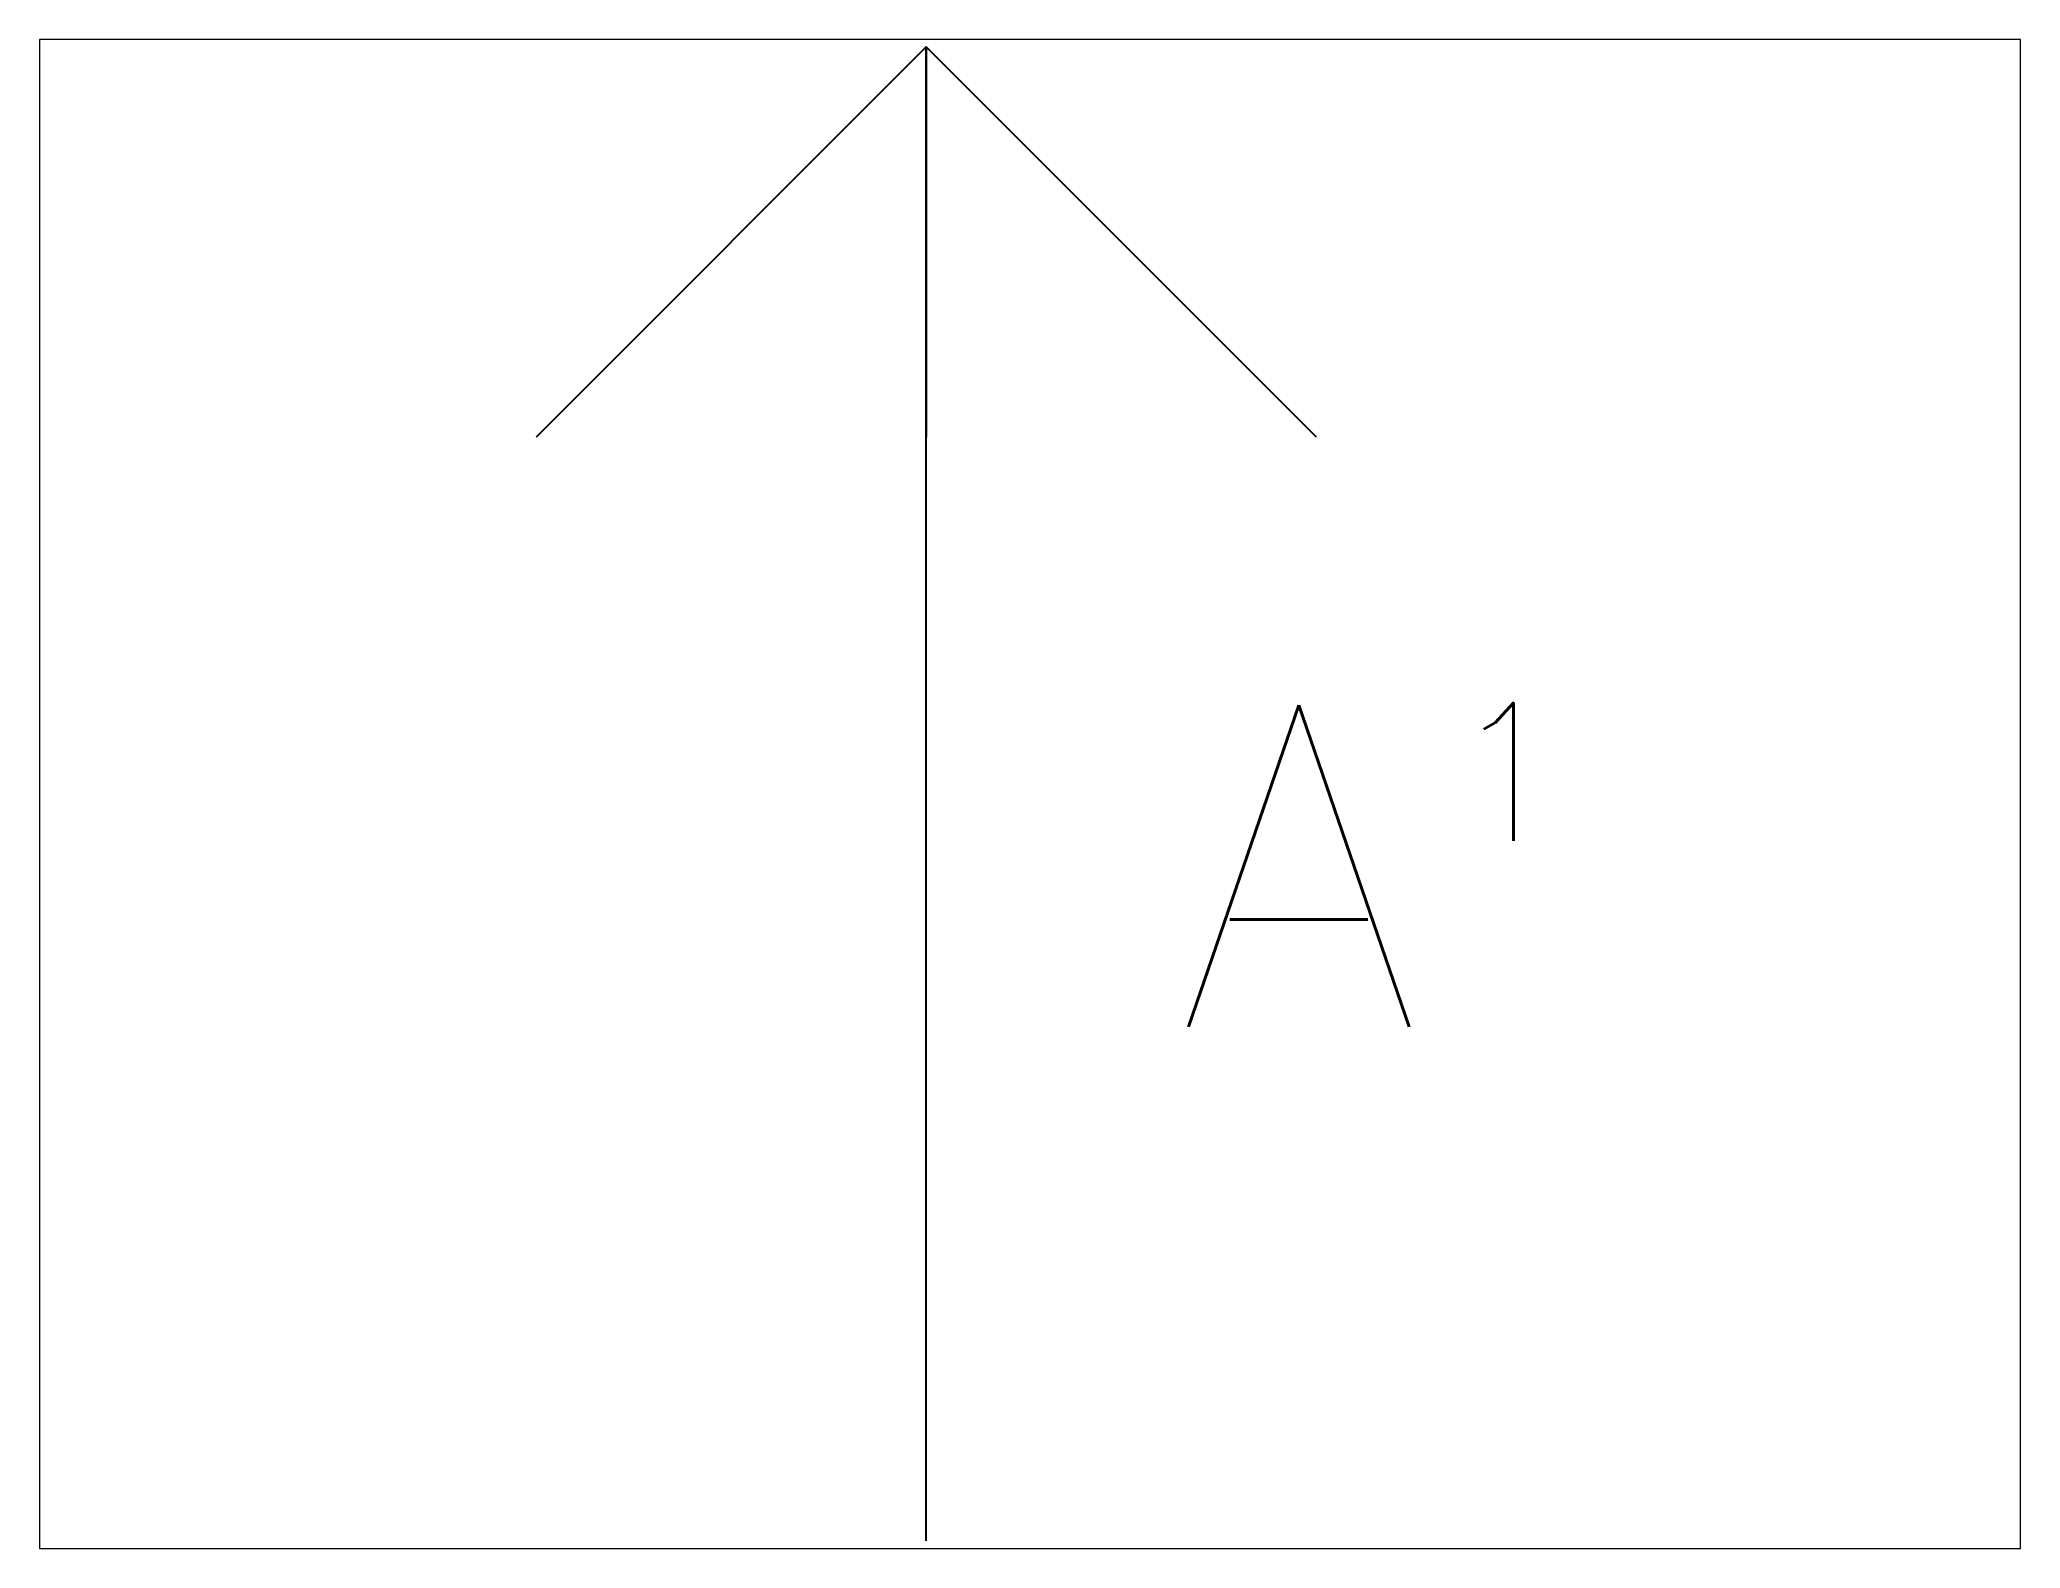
# Paper-space layout 'Layout1' of a CAD drawing. Header units: millimetres. Extents: x 1.05 to 9.45, y 0.8 to 7.2.
# The model-space entities are those that its viewports show. They can reach past a viewport. Long polylines and large blocks are cut down to what shows.
import ezdxf
from ezdxf.enums import TextEntityAlignment as Align

# ---------------------------------------------------------------- set-up
doc = ezdxf.new("R2010")
doc.units = ezdxf.units.MM
doc.header["$MEASUREMENT"] = 0
doc.styles.add('ROMANS', font='romans.shx')

# ---------------------------------------------------------------- blocks, each defined once
blk = doc.blocks.new('SNITT_BET1')
at = {"style": 'ROMANS'}
for tag, height, p in [('DESIGNATION', 2.333, (2, 1.228)), ('REFERENCE', 1, (3.511, 1.91))]:
    blk.add_attdef(tag, text='', height=height, dxfattribs=at).set_placement(p, align=Align.MIDDLE)
blk = doc.blocks.new('SNITT_PIL5')
for p, q in [((2.828, 0), (0, 2.828)), ((0, 0), (2.828, 0)), ((0, -2.828), (2.828, 0))]:
    blk.add_line(p, q)

msp = doc.modelspace()

# ---------------------------------------------------------------- linework, layer by layer
for p, q in [((2.828, 0), (0, 2.828)), ((0, 2.828), (0, 0))]:
    msp.add_line(p, q)
msp.add_lwpolyline([(0, -8), (0, 0)])

# ---------------------------------------------------------------- block references
at = {"rotation": 90}
msp.add_blockref('SNITT_PIL5', (0, 0), dxfattribs=at)
msp.add_blockref('SNITT_BET1', (0.7, -4.336)).add_auto_attribs({'REFERENCE': '1', 'DESIGNATION': 'A'})

psp = doc.layouts.get("Layout1")

# ---------------------------------------------------------------- viewports
at = {"layer": '0'}
psp.add_viewport(center=(5.25, 4), size=(8.4, 6.4), view_center_point=(0.7515, -2.5862), view_height=10.935315, dxfattribs=at)

doc.saveas('drawing.dxf')
